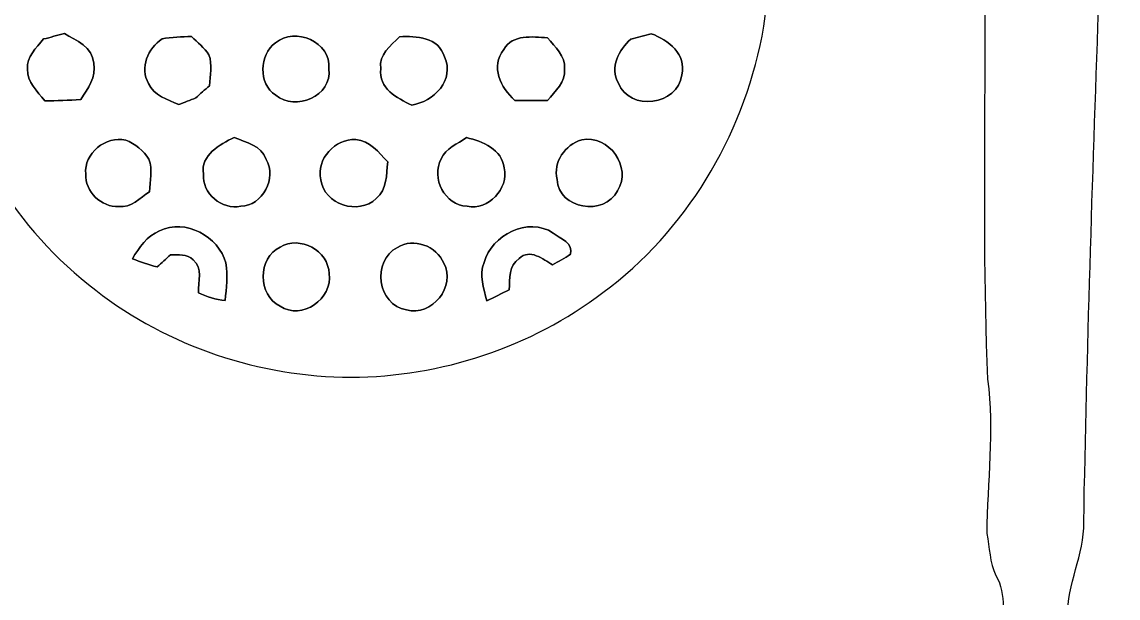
# Model space of a CAD drawing. Header units: centimetres. Extents: x -11.8 to 11.8, y -13.3 to 13.4.
# Drawn here: x 4.82 to 11.8, y 6.08 to 9.75 of the extents above; entities that cross this region are included whole.
import ezdxf

# ---------------------------------------------------------------- set-up
doc = ezdxf.new("R2010")
doc.units = ezdxf.units.CM
doc.header["$MEASUREMENT"] = 0
doc.layers.add('Camada 1', color=7, linetype='Continuous')

msp = doc.modelspace()

# ---------------------------------------------------------------- linework, layer by layer
at = {"layer": 'Camada 1', "color": 156}
for points, knots in [([(10.95092, 13.20411), (11.19786, 13.28137), (11.47056, 13.2976), (11.71397, 13.19776), (11.71397, 13.19776), (11.75666, 13.18118), (11.79971, 13.14167), (11.79688, 13.09193), (11.79688, 13.09193), (11.71751, 10.9167), (11.62295, 8.74112), (11.58063, 6.56412), (11.58063, 6.56412), (11.58768, 6.35635), (11.46951, 6.16937), (11.48115, 5.96159), (11.48115, 5.96159), (11.48749, 5.66666), (11.45151, 5.37386), (11.45433, 5.07929), (11.45433, 5.07929), (11.46315, 2.78482), (11.39084, 0.49176), (11.36509, -1.80233), (11.36509, -1.80233), (11.34145, -1.96461), (11.35274, -2.12936), (11.3485, -2.29305), (11.3485, -2.29305), (11.34285, -3.28083), (11.30828, -4.2679), (11.29524, -5.25604), (11.29524, -5.25604), (11.29417, -5.69136), (11.26842, -6.12668), (11.26243, -6.56237), (11.26243, -6.56237), (11.26666, -6.92572), (11.27548, -7.29051), (11.24654, -7.65352), (11.24654, -7.65352), (11.23738, -7.84224), (11.23244, -8.03556), (11.29488, -8.21689), (11.29488, -8.21689), (11.41377, -8.5866), (11.52842, -8.98666), (11.40777, -9.3719), (11.40777, -9.3719), (11.25819, -9.85943), (10.85003, -10.20621), (10.43305, -10.46973), (10.43305, -10.46973), (9.95291, -10.78301), (9.35002, -10.97033), (8.78134, -10.81475), (8.78134, -10.81475), (8.36083, -10.70397), (7.93114, -10.48137), (7.70573, -10.09438), (7.70573, -10.09438), (7.74276, -9.99172), (7.78262, -9.88447), (7.87011, -9.81321), (7.87011, -9.81321), (8.29522, -9.42728), (8.76652, -9.0946), (9.25795, -8.79897), (9.25795, -8.79897), (9.70562, -8.54109), (10.19386, -8.36541), (10.67647, -8.18549), (10.67647, -8.18549), (10.76607, -8.15903), (10.81863, -8.06626), (10.81792, -7.9763), (10.81792, -7.9763), (10.84192, -7.37693), (10.86872, -6.77686), (10.90612, -6.17819), (10.90612, -6.17819), (10.93011, -5.5894), (10.91035, -4.99921), (10.94458, -4.41077), (10.94458, -4.41077), (10.95974, -3.65724), (10.94809, -2.903), (10.98125, -2.14982), (10.98125, -2.14982), (11.00208, 0.50729), (11.06981, 3.16371), (11.06733, 5.82117), (11.06733, 5.82117), (11.0617, 5.95595), (11.09169, 6.10129), (11.02147, 6.2244), (11.02147, 6.2244), (10.98055, 6.30765), (10.98196, 6.40257), (10.96398, 6.49181), (10.96398, 6.49181), (10.96503, 6.81989), (11.01302, 7.14869), (10.96822, 7.47606), (10.96822, 7.47606), (10.91917, 8.65081), (10.98091, 9.82839), (10.92941, 11.00278), (10.92941, 11.00278), (10.92412, 11.67447), (10.91106, 12.34651), (10.91459, 13.0182), (10.91459, 13.0182), (10.91247, 13.0824), (10.93011, 13.14414), (10.95092, 13.20411)], [0, 0, 0, 0, 0.0333333, 0.0333333, 0.0333333, 0.0333333, 0.0666667, 0.0666667, 0.0666667, 0.0666667, 0.1, 0.1, 0.1, 0.1, 0.1333333, 0.1333333, 0.1333333, 0.1333333, 0.1666667, 0.1666667, 0.1666667, 0.1666667, 0.2, 0.2, 0.2, 0.2, 0.2333333, 0.2333333, 0.2333333, 0.2333333, 0.2666667, 0.2666667, 0.2666667, 0.2666667, 0.3, 0.3, 0.3, 0.3, 0.3333333, 0.3333333, 0.3333333, 0.3333333, 0.3666667, 0.3666667, 0.3666667, 0.3666667, 0.4, 0.4, 0.4, 0.4, 0.4333333, 0.4333333, 0.4333333, 0.4333333, 0.4666667, 0.4666667, 0.4666667, 0.4666667, 0.5, 0.5, 0.5, 0.5, 0.5333333, 0.5333333, 0.5333333, 0.5333333, 0.5666667, 0.5666667, 0.5666667, 0.5666667, 0.6, 0.6, 0.6, 0.6, 0.6333333, 0.6333333, 0.6333333, 0.6333333, 0.6666667, 0.6666667, 0.6666667, 0.6666667, 0.7, 0.7, 0.7, 0.7, 0.7333333, 0.7333333, 0.7333333, 0.7333333, 0.7666667, 0.7666667, 0.7666667, 0.7666667, 0.8, 0.8, 0.8, 0.8, 0.8333333, 0.8333333, 0.8333333, 0.8333333, 0.8666667, 0.8666667, 0.8666667, 0.8666667, 0.9, 0.9, 0.9, 0.9, 0.9333333, 0.9333333, 0.9333333, 0.9333333, 1, 1, 1, 1]), ([(5.99193, 12.6499), (6.44913, 12.81288), (6.95042, 12.86615), (7.42738, 12.76244), (7.42738, 12.76244), (8.11247, 12.63297), (8.73407, 12.21528), (9.12071, 11.63637), (9.12071, 11.63637), (9.50736, 11.06487), (9.65694, 10.34097), (9.53206, 9.66293), (9.53206, 9.66293), (9.40364, 9.02052), (9.04804, 8.41869), (8.51782, 8.02852), (8.51782, 8.02852), (8.06097, 7.67927), (7.48736, 7.49158), (6.91373, 7.48805), (6.91373, 7.48805), (6.3306, 7.49017), (5.74886, 7.6849), (5.28742, 8.04262), (5.28742, 8.04262), (4.78048, 8.42962), (4.42948, 9.005), (4.29894, 9.62765), (4.29894, 9.62765), (4.17865, 10.23902), (4.27884, 10.88918), (4.57975, 11.43458), (4.57975, 11.43458), (4.88456, 11.99126), (5.39608, 12.43117), (5.99193, 12.6499)], [0, 0, 0, 0, 0.1, 0.1, 0.1, 0.1, 0.2, 0.2, 0.2, 0.2, 0.3, 0.3, 0.3, 0.3, 0.4, 0.4, 0.4, 0.4, 0.5, 0.5, 0.5, 0.5, 0.6, 0.6, 0.6, 0.6, 0.7, 0.7, 0.7, 0.7, 0.8, 0.8, 0.8, 0.8, 1, 1, 1, 1]), ([(6.43254, 9.62095), (6.43254, 9.62095), (6.43254, 9.62095), (6.43254, 9.62095), (6.43254, 9.62095), (6.32812, 9.54546), (6.32213, 9.35919), (6.43361, 9.28793), (6.43361, 9.28793), (6.5592, 9.18351), (6.79414, 9.27981), (6.77226, 9.4555), (6.77226, 9.4555), (6.7885, 9.62765), (6.55637, 9.72431), (6.43254, 9.62095)], [0, 0, 0, 0, 0.2, 0.2, 0.2, 0.2, 0.4, 0.4, 0.4, 0.4, 0.6, 0.6, 0.6, 0.6, 1, 1, 1, 1]), ([(4.95406, 9.64529), (4.95406, 9.64529), (4.95406, 9.64529), (4.95406, 9.64529), (4.95406, 9.64529), (4.90926, 9.58885), (4.84504, 9.5324), (4.85281, 9.45303), (4.85281, 9.45303), (4.84857, 9.37012), (4.91701, 9.31121), (4.96288, 9.25089), (4.96288, 9.25089), (5.03907, 9.25089), (5.11527, 9.25371), (5.19148, 9.26006), (5.19148, 9.26006), (5.23521, 9.32956), (5.29449, 9.40329), (5.27402, 9.49184), (5.27402, 9.49184), (5.26873, 9.59343), (5.1629, 9.63682), (5.0874, 9.68057), (5.0874, 9.68057), (5.04296, 9.66823), (4.9985, 9.65623), (4.95406, 9.64529)], [0, 0, 0, 0, 0.125, 0.125, 0.125, 0.125, 0.25, 0.25, 0.25, 0.25, 0.375, 0.375, 0.375, 0.375, 0.5, 0.5, 0.5, 0.5, 0.625, 0.625, 0.625, 0.625, 0.75, 0.75, 0.75, 0.75, 1, 1, 1, 1]), ([(5.62363, 9.36237), (5.62363, 9.36237), (5.62363, 9.36237), (5.62363, 9.36237), (5.62363, 9.36237), (5.65538, 9.28263), (5.74569, 9.259), (5.81695, 9.2269), (5.81695, 9.2269), (5.85257, 9.24136), (5.88856, 9.25547), (5.92454, 9.26923), (5.92454, 9.26923), (5.95347, 9.29569), (5.9824, 9.3218), (6.01203, 9.34755), (6.01203, 9.34755), (6.01415, 9.41246), (6.03215, 9.4816), (6.00816, 9.5444), (6.00816, 9.5444), (5.97817, 9.5892), (5.93514, 9.62307), (5.89808, 9.66116), (5.89808, 9.66116), (5.83494, 9.65835), (5.77108, 9.65941), (5.70934, 9.64564), (5.70934, 9.64564), (5.61974, 9.58814), (5.56577, 9.46008), (5.62363, 9.36237)], [0, 0, 0, 0, 0.1111111, 0.1111111, 0.1111111, 0.1111111, 0.2222222, 0.2222222, 0.2222222, 0.2222222, 0.3333333, 0.3333333, 0.3333333, 0.3333333, 0.4444444, 0.4444444, 0.4444444, 0.4444444, 0.5555556, 0.5555556, 0.5555556, 0.5555556, 0.6666667, 0.6666667, 0.6666667, 0.6666667, 0.7777778, 0.7777778, 0.7777778, 0.7777778, 1, 1, 1, 1]), ([(7.10352, 9.4555), (7.10352, 9.4555), (7.10352, 9.4555), (7.10352, 9.4555), (7.10352, 9.4555), (7.08518, 9.33203), (7.20689, 9.26676), (7.30037, 9.22337), (7.30037, 9.22337), (7.44078, 9.24665), (7.57624, 9.38318), (7.50887, 9.53134), (7.50887, 9.53134), (7.47182, 9.65588), (7.33036, 9.66646), (7.22205, 9.65905), (7.22205, 9.65905), (7.16738, 9.60154), (7.0873, 9.54687), (7.10352, 9.4555)], [0, 0, 0, 0, 0.1666667, 0.1666667, 0.1666667, 0.1666667, 0.3333333, 0.3333333, 0.3333333, 0.3333333, 0.5, 0.5, 0.5, 0.5, 0.6666667, 0.6666667, 0.6666667, 0.6666667, 1, 1, 1, 1]), ([(7.88634, 9.57756), (7.88634, 9.57756), (7.88634, 9.57756), (7.88634, 9.57756), (7.88634, 9.57756), (7.80097, 9.47102), (7.86659, 9.33238), (7.95725, 9.25407), (7.95725, 9.25407), (8.02604, 9.25195), (8.09518, 9.25195), (8.16434, 9.25265), (8.16434, 9.25265), (8.21195, 9.31227), (8.28392, 9.36941), (8.27369, 9.45479), (8.27369, 9.45479), (8.2818, 9.5384), (8.21055, 9.59379), (8.16504, 9.65341), (8.16504, 9.65341), (8.06803, 9.65764), (7.94349, 9.6788), (7.88634, 9.57756)], [0, 0, 0, 0, 0.1428571, 0.1428571, 0.1428571, 0.1428571, 0.2857143, 0.2857143, 0.2857143, 0.2857143, 0.4285714, 0.4285714, 0.4285714, 0.4285714, 0.5714286, 0.5714286, 0.5714286, 0.5714286, 0.7142857, 0.7142857, 0.7142857, 0.7142857, 1, 1, 1, 1]), ([(8.69562, 9.64494), (8.69562, 9.64494), (8.69562, 9.64494), (8.69562, 9.64494), (8.69562, 9.64494), (8.62083, 9.57403), (8.55873, 9.46538), (8.61659, 9.36377), (8.61659, 9.36377), (8.6868, 9.18104), (8.99724, 9.2209), (9.01982, 9.41598), (9.01982, 9.41598), (9.05298, 9.5504), (8.93409, 9.63753), (8.82509, 9.67916), (8.82509, 9.67916), (8.78204, 9.66681), (8.739, 9.65552), (8.69562, 9.64494)], [0, 0, 0, 0, 0.1666667, 0.1666667, 0.1666667, 0.1666667, 0.3333333, 0.3333333, 0.3333333, 0.3333333, 0.5, 0.5, 0.5, 0.5, 0.6666667, 0.6666667, 0.6666667, 0.6666667, 1, 1, 1, 1]), ([(5.22357, 8.78381), (5.22357, 8.78381), (5.22357, 8.78381), (5.22357, 8.78381), (5.22357, 8.78381), (5.21723, 8.67339), (5.3227, 8.56967), (5.43312, 8.57814), (5.43312, 8.57814), (5.51249, 8.5665), (5.5686, 8.63141), (5.62892, 8.67092), (5.62892, 8.67092), (5.63279, 8.73971), (5.64973, 8.81168), (5.62645, 8.87835), (5.62645, 8.87835), (5.59293, 8.9348), (5.53754, 8.97572), (5.47828, 9.00112), (5.47828, 9.00112), (5.35199, 9.02934), (5.20982, 8.91645), (5.22357, 8.78381)], [0, 0, 0, 0, 0.1428571, 0.1428571, 0.1428571, 0.1428571, 0.2857143, 0.2857143, 0.2857143, 0.2857143, 0.4285714, 0.4285714, 0.4285714, 0.4285714, 0.5714286, 0.5714286, 0.5714286, 0.5714286, 0.7142857, 0.7142857, 0.7142857, 0.7142857, 1, 1, 1, 1]), ([(5.97288, 8.78381), (5.97288, 8.78381), (5.97288, 8.78381), (5.97288, 8.78381), (5.97288, 8.78381), (5.96406, 8.65998), (6.09035, 8.5538), (6.21135, 8.57884), (6.21135, 8.57884), (6.35034, 8.58061), (6.44277, 8.76053), (6.37292, 8.8773), (6.37292, 8.8773), (6.344, 8.9669), (6.24382, 8.98525), (6.16866, 9.01805), (6.16866, 9.01805), (6.07659, 8.9722), (5.95524, 8.90587), (5.97288, 8.78381)], [0, 0, 0, 0, 0.1666667, 0.1666667, 0.1666667, 0.1666667, 0.3333333, 0.3333333, 0.3333333, 0.3333333, 0.5, 0.5, 0.5, 0.5, 0.6666667, 0.6666667, 0.6666667, 0.6666667, 1, 1, 1, 1]), ([(6.72217, 8.74818), (6.72217, 8.74818), (6.72217, 8.74818), (6.72217, 8.74818), (6.72217, 8.74818), (6.74017, 8.58766), (6.96136, 8.52064), (7.07424, 8.62718), (7.07424, 8.62718), (7.14128, 8.68574), (7.14058, 8.77958), (7.14691, 8.86106), (7.14691, 8.86106), (7.09048, 8.9228), (7.03226, 8.99548), (6.94302, 9.005), (6.94302, 9.005), (6.81248, 9.01029), (6.68937, 8.88012), (6.72217, 8.74818)], [0, 0, 0, 0, 0.1666667, 0.1666667, 0.1666667, 0.1666667, 0.3333333, 0.3333333, 0.3333333, 0.3333333, 0.5, 0.5, 0.5, 0.5, 0.6666667, 0.6666667, 0.6666667, 0.6666667, 1, 1, 1, 1]), ([(7.64928, 9.01629), (7.64928, 9.01629), (7.64928, 9.01629), (7.64928, 9.01629), (7.64928, 9.01629), (7.59283, 8.97607), (7.51592, 8.94997), (7.48841, 8.88082), (7.48841, 8.88082), (7.42068, 8.75947), (7.51134, 8.58414), (7.65245, 8.57849), (7.65245, 8.57849), (7.79003, 8.54991), (7.9181, 8.68962), (7.88952, 8.82368), (7.88952, 8.82368), (7.87541, 8.9415), (7.75158, 8.99371), (7.64928, 9.01629)], [0, 0, 0, 0, 0.1666667, 0.1666667, 0.1666667, 0.1666667, 0.3333333, 0.3333333, 0.3333333, 0.3333333, 0.5, 0.5, 0.5, 0.5, 0.6666667, 0.6666667, 0.6666667, 0.6666667, 1, 1, 1, 1]), ([(8.38305, 9.00288), (8.38305, 9.00288), (8.38305, 9.00288), (8.38305, 9.00288), (8.38305, 9.00288), (8.27722, 8.96972), (8.19925, 8.86213), (8.22642, 8.74924), (8.22642, 8.74924), (8.23489, 8.5605), (8.52805, 8.51358), (8.6113, 8.67656), (8.6113, 8.67656), (8.70654, 8.82967), (8.5552, 9.03569), (8.38305, 9.00288)], [0, 0, 0, 0, 0.2, 0.2, 0.2, 0.2, 0.4, 0.4, 0.4, 0.4, 0.6, 0.6, 0.6, 0.6, 1, 1, 1, 1]), ([(5.69419, 8.42186), (5.69419, 8.42186), (5.69419, 8.42186), (5.69419, 8.42186), (5.69419, 8.42186), (5.61304, 8.39011), (5.56294, 8.31532), (5.52097, 8.24335), (5.52097, 8.24335), (5.57247, 8.22536), (5.62397, 8.20349), (5.67831, 8.19185), (5.67831, 8.19185), (5.70688, 8.21654), (5.7351, 8.24264), (5.76262, 8.26946), (5.76262, 8.26946), (5.8113, 8.26523), (5.86987, 8.27863), (5.90727, 8.23771), (5.90727, 8.23771), (5.96935, 8.18479), (5.94184, 8.0973), (5.94113, 8.02745), (5.94113, 8.02745), (5.99475, 8.0017), (6.05189, 7.98336), (6.11187, 7.97701), (6.11187, 7.97701), (6.11857, 8.05638), (6.13127, 8.13752), (6.11681, 8.21689), (6.11681, 8.21689), (6.06848, 8.38764), (5.85927, 8.50229), (5.69419, 8.42186)], [0, 0, 0, 0, 0.1, 0.1, 0.1, 0.1, 0.2, 0.2, 0.2, 0.2, 0.3, 0.3, 0.3, 0.3, 0.4, 0.4, 0.4, 0.4, 0.5, 0.5, 0.5, 0.5, 0.6, 0.6, 0.6, 0.6, 0.7, 0.7, 0.7, 0.7, 0.8, 0.8, 0.8, 0.8, 1, 1, 1, 1]), ([(7.76111, 8.22007), (7.76111, 8.22007), (7.76111, 8.22007), (7.76111, 8.22007), (7.76111, 8.22007), (7.72829, 8.13964), (7.76004, 8.05462), (7.77804, 7.97489), (7.77804, 7.97489), (7.8253, 7.99853), (7.87364, 8.02216), (7.92127, 8.04615), (7.92127, 8.04615), (7.92514, 8.11671), (7.91491, 8.20243), (7.98512, 8.24547), (7.98512, 8.24547), (8.05144, 8.31038), (8.13681, 8.24194), (8.1975, 8.2049), (8.1975, 8.2049), (8.23524, 8.22677), (8.27405, 8.24794), (8.31074, 8.27263), (8.31074, 8.27263), (8.33437, 8.34213), (8.24511, 8.37318), (8.20173, 8.40809), (8.20173, 8.40809), (8.03909, 8.51323), (7.81085, 8.39646), (7.76111, 8.22007)], [0, 0, 0, 0, 0.1111111, 0.1111111, 0.1111111, 0.1111111, 0.2222222, 0.2222222, 0.2222222, 0.2222222, 0.3333333, 0.3333333, 0.3333333, 0.3333333, 0.4444444, 0.4444444, 0.4444444, 0.4444444, 0.5555556, 0.5555556, 0.5555556, 0.5555556, 0.6666667, 0.6666667, 0.6666667, 0.6666667, 0.7777778, 0.7777778, 0.7777778, 0.7777778, 1, 1, 1, 1]), ([(6.46219, 8.31814), (6.46219, 8.31814), (6.46219, 8.31814), (6.46219, 8.31814), (6.46219, 8.31814), (6.31754, 8.24971), (6.31718, 8.01193), (6.46148, 7.94137), (6.46148, 7.94137), (6.60011, 7.84965), (6.79944, 7.98829), (6.77367, 8.14916), (6.77367, 8.14916), (6.77087, 8.29662), (6.58705, 8.39399), (6.46219, 8.31814)], [0, 0, 0, 0, 0.2, 0.2, 0.2, 0.2, 0.4, 0.4, 0.4, 0.4, 0.6, 0.6, 0.6, 0.6, 1, 1, 1, 1]), ([(7.20865, 8.31638), (7.20865, 8.31638), (7.20865, 8.31638), (7.20865, 8.31638), (7.20865, 8.31638), (7.04249, 8.23101), (7.08166, 7.94773), (7.26687, 7.91845), (7.26687, 7.91845), (7.42702, 7.87188), (7.58577, 8.06979), (7.50393, 8.21513), (7.50393, 8.21513), (7.45878, 8.3252), (7.31166, 8.382), (7.20865, 8.31638)], [0, 0, 0, 0, 0.2, 0.2, 0.2, 0.2, 0.4, 0.4, 0.4, 0.4, 0.6, 0.6, 0.6, 0.6, 1, 1, 1, 1])]:
    msp.add_open_spline(points, degree=3, knots=knots, dxfattribs=at)
at = {"layer": 'Camada 1', "color": 7}
for points, knots in [([(6.43254, 9.62095), (6.55637, 9.72431), (6.7885, 9.62765), (6.77226, 9.4555), (6.77226, 9.4555), (6.79414, 9.27981), (6.5592, 9.18351), (6.43361, 9.28793), (6.43361, 9.28793), (6.32213, 9.35919), (6.32812, 9.54546), (6.43254, 9.62095)], [0, 0, 0, 0, 0.25, 0.25, 0.25, 0.25, 0.5, 0.5, 0.5, 0.5, 1, 1, 1, 1]), ([(4.95406, 9.64529), (4.9985, 9.65623), (5.04296, 9.66823), (5.0874, 9.68057), (5.0874, 9.68057), (5.1629, 9.63682), (5.26873, 9.59343), (5.27402, 9.49184), (5.27402, 9.49184), (5.29449, 9.40329), (5.23521, 9.32956), (5.19148, 9.26006), (5.19148, 9.26006), (5.11527, 9.25371), (5.03907, 9.25089), (4.96288, 9.25089), (4.96288, 9.25089), (4.91701, 9.31121), (4.84857, 9.37012), (4.85281, 9.45303), (4.85281, 9.45303), (4.84504, 9.5324), (4.90926, 9.58885), (4.95406, 9.64529)], [0, 0, 0, 0, 0.1428571, 0.1428571, 0.1428571, 0.1428571, 0.2857143, 0.2857143, 0.2857143, 0.2857143, 0.4285714, 0.4285714, 0.4285714, 0.4285714, 0.5714286, 0.5714286, 0.5714286, 0.5714286, 0.7142857, 0.7142857, 0.7142857, 0.7142857, 1, 1, 1, 1]), ([(5.62363, 9.36237), (5.56577, 9.46008), (5.61974, 9.58814), (5.70934, 9.64564), (5.70934, 9.64564), (5.77108, 9.65941), (5.83494, 9.65835), (5.89808, 9.66116), (5.89808, 9.66116), (5.93514, 9.62307), (5.97817, 9.5892), (6.00816, 9.5444), (6.00816, 9.5444), (6.03215, 9.4816), (6.01415, 9.41246), (6.01203, 9.34755), (6.01203, 9.34755), (5.9824, 9.3218), (5.95347, 9.29569), (5.92454, 9.26923), (5.92454, 9.26923), (5.88856, 9.25547), (5.85257, 9.24136), (5.81695, 9.2269), (5.81695, 9.2269), (5.74569, 9.259), (5.65538, 9.28263), (5.62363, 9.36237)], [0, 0, 0, 0, 0.125, 0.125, 0.125, 0.125, 0.25, 0.25, 0.25, 0.25, 0.375, 0.375, 0.375, 0.375, 0.5, 0.5, 0.5, 0.5, 0.625, 0.625, 0.625, 0.625, 0.75, 0.75, 0.75, 0.75, 1, 1, 1, 1]), ([(7.10352, 9.4555), (7.0873, 9.54687), (7.16738, 9.60154), (7.22205, 9.65905), (7.22205, 9.65905), (7.33036, 9.66646), (7.47182, 9.65588), (7.50887, 9.53134), (7.50887, 9.53134), (7.57624, 9.38318), (7.44078, 9.24665), (7.30037, 9.22337), (7.30037, 9.22337), (7.20689, 9.26676), (7.08518, 9.33203), (7.10352, 9.4555)], [0, 0, 0, 0, 0.2, 0.2, 0.2, 0.2, 0.4, 0.4, 0.4, 0.4, 0.6, 0.6, 0.6, 0.6, 1, 1, 1, 1]), ([(7.88634, 9.57756), (7.94349, 9.6788), (8.06803, 9.65764), (8.16504, 9.65341), (8.16504, 9.65341), (8.21055, 9.59379), (8.2818, 9.5384), (8.27369, 9.45479), (8.27369, 9.45479), (8.28392, 9.36941), (8.21195, 9.31227), (8.16434, 9.25265), (8.16434, 9.25265), (8.09518, 9.25195), (8.02604, 9.25195), (7.95725, 9.25407), (7.95725, 9.25407), (7.86659, 9.33238), (7.80097, 9.47102), (7.88634, 9.57756)], [0, 0, 0, 0, 0.1666667, 0.1666667, 0.1666667, 0.1666667, 0.3333333, 0.3333333, 0.3333333, 0.3333333, 0.5, 0.5, 0.5, 0.5, 0.6666667, 0.6666667, 0.6666667, 0.6666667, 1, 1, 1, 1]), ([(8.69562, 9.64494), (8.739, 9.65552), (8.78204, 9.66681), (8.82509, 9.67916), (8.82509, 9.67916), (8.93409, 9.63753), (9.05298, 9.5504), (9.01982, 9.41598), (9.01982, 9.41598), (8.99724, 9.2209), (8.6868, 9.18104), (8.61659, 9.36377), (8.61659, 9.36377), (8.55873, 9.46538), (8.62083, 9.57403), (8.69562, 9.64494)], [0, 0, 0, 0, 0.2, 0.2, 0.2, 0.2, 0.4, 0.4, 0.4, 0.4, 0.6, 0.6, 0.6, 0.6, 1, 1, 1, 1]), ([(5.22357, 8.78381), (5.20982, 8.91645), (5.35199, 9.02934), (5.47828, 9.00112), (5.47828, 9.00112), (5.53754, 8.97572), (5.59293, 8.9348), (5.62645, 8.87835), (5.62645, 8.87835), (5.64973, 8.81168), (5.63279, 8.73971), (5.62892, 8.67092), (5.62892, 8.67092), (5.5686, 8.63141), (5.51249, 8.5665), (5.43312, 8.57814), (5.43312, 8.57814), (5.3227, 8.56967), (5.21723, 8.67339), (5.22357, 8.78381)], [0, 0, 0, 0, 0.1666667, 0.1666667, 0.1666667, 0.1666667, 0.3333333, 0.3333333, 0.3333333, 0.3333333, 0.5, 0.5, 0.5, 0.5, 0.6666667, 0.6666667, 0.6666667, 0.6666667, 1, 1, 1, 1]), ([(5.97288, 8.78381), (5.95524, 8.90587), (6.07659, 8.9722), (6.16866, 9.01805), (6.16866, 9.01805), (6.24382, 8.98525), (6.344, 8.9669), (6.37292, 8.8773), (6.37292, 8.8773), (6.44277, 8.76053), (6.35034, 8.58061), (6.21135, 8.57884), (6.21135, 8.57884), (6.09035, 8.5538), (5.96406, 8.65998), (5.97288, 8.78381)], [0, 0, 0, 0, 0.2, 0.2, 0.2, 0.2, 0.4, 0.4, 0.4, 0.4, 0.6, 0.6, 0.6, 0.6, 1, 1, 1, 1]), ([(6.72217, 8.74818), (6.68937, 8.88012), (6.81248, 9.01029), (6.94302, 9.005), (6.94302, 9.005), (7.03226, 8.99548), (7.09048, 8.9228), (7.14691, 8.86106), (7.14691, 8.86106), (7.14058, 8.77958), (7.14128, 8.68574), (7.07424, 8.62718), (7.07424, 8.62718), (6.96136, 8.52064), (6.74017, 8.58766), (6.72217, 8.74818)], [0, 0, 0, 0, 0.2, 0.2, 0.2, 0.2, 0.4, 0.4, 0.4, 0.4, 0.6, 0.6, 0.6, 0.6, 1, 1, 1, 1]), ([(7.64928, 9.01629), (7.75158, 8.99371), (7.87541, 8.9415), (7.88952, 8.82368), (7.88952, 8.82368), (7.9181, 8.68962), (7.79003, 8.54991), (7.65245, 8.57849), (7.65245, 8.57849), (7.51134, 8.58414), (7.42068, 8.75947), (7.48841, 8.88082), (7.48841, 8.88082), (7.51592, 8.94997), (7.59283, 8.97607), (7.64928, 9.01629)], [0, 0, 0, 0, 0.2, 0.2, 0.2, 0.2, 0.4, 0.4, 0.4, 0.4, 0.6, 0.6, 0.6, 0.6, 1, 1, 1, 1]), ([(8.38305, 9.00288), (8.5552, 9.03569), (8.70654, 8.82967), (8.6113, 8.67656), (8.6113, 8.67656), (8.52805, 8.51358), (8.23489, 8.5605), (8.22642, 8.74924), (8.22642, 8.74924), (8.19925, 8.86213), (8.27722, 8.96972), (8.38305, 9.00288)], [0, 0, 0, 0, 0.25, 0.25, 0.25, 0.25, 0.5, 0.5, 0.5, 0.5, 1, 1, 1, 1]), ([(5.69419, 8.42186), (5.85927, 8.50229), (6.06848, 8.38764), (6.11681, 8.21689), (6.11681, 8.21689), (6.13127, 8.13752), (6.11857, 8.05638), (6.11187, 7.97701), (6.11187, 7.97701), (6.05189, 7.98336), (5.99475, 8.0017), (5.94113, 8.02745), (5.94113, 8.02745), (5.94184, 8.0973), (5.96935, 8.18479), (5.90727, 8.23771), (5.90727, 8.23771), (5.86987, 8.27863), (5.8113, 8.26523), (5.76262, 8.26946), (5.76262, 8.26946), (5.7351, 8.24264), (5.70688, 8.21654), (5.67831, 8.19185), (5.67831, 8.19185), (5.62397, 8.20349), (5.57247, 8.22536), (5.52097, 8.24335), (5.52097, 8.24335), (5.56294, 8.31532), (5.61304, 8.39011), (5.69419, 8.42186)], [0, 0, 0, 0, 0.1111111, 0.1111111, 0.1111111, 0.1111111, 0.2222222, 0.2222222, 0.2222222, 0.2222222, 0.3333333, 0.3333333, 0.3333333, 0.3333333, 0.4444444, 0.4444444, 0.4444444, 0.4444444, 0.5555556, 0.5555556, 0.5555556, 0.5555556, 0.6666667, 0.6666667, 0.6666667, 0.6666667, 0.7777778, 0.7777778, 0.7777778, 0.7777778, 1, 1, 1, 1]), ([(7.76111, 8.22007), (7.81085, 8.39646), (8.03909, 8.51323), (8.20173, 8.40809), (8.20173, 8.40809), (8.24511, 8.37318), (8.33437, 8.34213), (8.31074, 8.27263), (8.31074, 8.27263), (8.27405, 8.24794), (8.23524, 8.22677), (8.1975, 8.2049), (8.1975, 8.2049), (8.13681, 8.24194), (8.05144, 8.31038), (7.98512, 8.24547), (7.98512, 8.24547), (7.91491, 8.20243), (7.92514, 8.11671), (7.92127, 8.04615), (7.92127, 8.04615), (7.87364, 8.02216), (7.8253, 7.99853), (7.77804, 7.97489), (7.77804, 7.97489), (7.76004, 8.05462), (7.72829, 8.13964), (7.76111, 8.22007)], [0, 0, 0, 0, 0.125, 0.125, 0.125, 0.125, 0.25, 0.25, 0.25, 0.25, 0.375, 0.375, 0.375, 0.375, 0.5, 0.5, 0.5, 0.5, 0.625, 0.625, 0.625, 0.625, 0.75, 0.75, 0.75, 0.75, 1, 1, 1, 1]), ([(6.46219, 8.31814), (6.58705, 8.39399), (6.77087, 8.29662), (6.77367, 8.14916), (6.77367, 8.14916), (6.79944, 7.98829), (6.60011, 7.84965), (6.46148, 7.94137), (6.46148, 7.94137), (6.31718, 8.01193), (6.31754, 8.24971), (6.46219, 8.31814)], [0, 0, 0, 0, 0.25, 0.25, 0.25, 0.25, 0.5, 0.5, 0.5, 0.5, 1, 1, 1, 1]), ([(7.20865, 8.31638), (7.31166, 8.382), (7.45878, 8.3252), (7.50393, 8.21513), (7.50393, 8.21513), (7.58577, 8.06979), (7.42702, 7.87188), (7.26687, 7.91845), (7.26687, 7.91845), (7.08166, 7.94773), (7.04249, 8.23101), (7.20865, 8.31638)], [0, 0, 0, 0, 0.25, 0.25, 0.25, 0.25, 0.5, 0.5, 0.5, 0.5, 1, 1, 1, 1])]:
    msp.add_open_spline(points, degree=3, knots=knots, dxfattribs=at)

doc.saveas('drawing.dxf')
